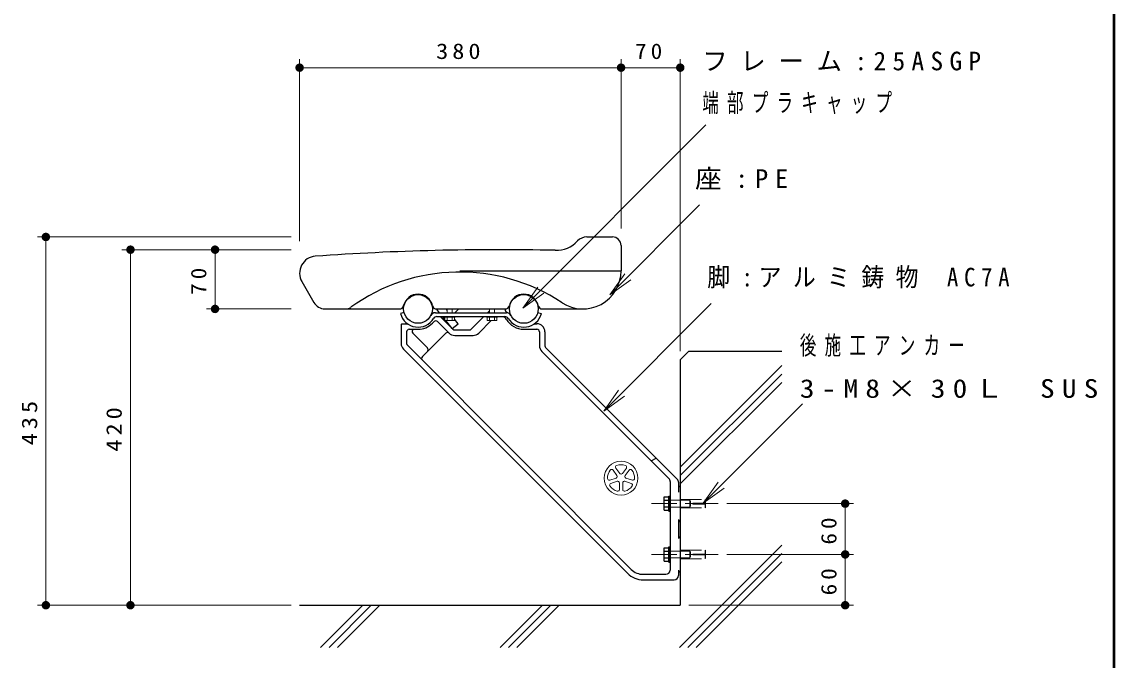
# Model space of a CAD drawing. Units: millimetres on the paper, scale 1:10. Extents: x -365 to 0, y -19 to 257.
# Drawn here: x -129.1 to 0, y 73.1 to 148.5 of the extents above; entities that cross this region are included whole.
import ezdxf

# ---------------------------------------------------------------- set-up
doc = ezdxf.new("R2010")
doc.units = ezdxf.units.MM
for name, pattern in [('USER1', [4.5, 2.5, -2]), ('USER2', [6, 3, -1, 1, -1]), ('USER3', [8, 3, -1, 1, -1, 1, -1])]:
    doc.linetypes.add(name, pattern=pattern)
doc.layers.add('LY_1', color=7, linetype='Continuous', lineweight=25)
doc.layers.add('LY_3', color=7, linetype='Continuous', lineweight=13)
doc.styles.add('ＭＳ ゴシック', font='')
doc.styles.get('ＭＳ ゴシック').set_extended_font_data('MS Gothic')

# ---------------------------------------------------------------- blocks, each defined once
blk = doc.blocks.new('filled_dot')
at = {"color": 0, "linetype": 'Continuous', "lineweight": -2, "const_width": 1.25}
blk.add_lwpolyline([(-0.625, 0, 1), (0.625, 0, 1)], format="xyb", close=True, dxfattribs=at)
blk = doc.blocks.new('open_arrow')
at = {"color": 0, "linetype": 'Continuous', "lineweight": -2}
blk.add_lwpolyline([(7.5, 1.25), (0, 0), (7.5, -1.25)], dxfattribs=at)

msp = doc.modelspace()

# ---------------------------------------------------------------- linework, layer by layer
at = {"layer": 'LY_1', "lineweight": 13}
for p, q in [((-96.298, 122.56), (-96.298, 144.06)), ((-58.298, 124.06), (-58.298, 144.06)), ((-51.298, 109.56), (-51.298, 144.06)), ((-96.298, 143.06), (-58.298, 143.06)), ((-58.298, 143.06), (-51.298, 143.06)), ((-69.918, 114.649), (-48.269, 136.298)), ((-59.627, 116.243), (-49.02, 126.849)), ((-97.298, 123.06), (-127.298, 123.06)), ((-126.298, 79.56), (-126.298, 123.06)), ((-97.298, 121.56), (-117.298, 121.56)), ((-116.298, 79.56), (-116.298, 121.56)), ((-106.298, 114.56), (-106.298, 121.56)), ((-60.352, 102.474), (-47.624, 115.202)), ((-97.298, 114.56), (-107.298, 114.56)), ((-79.198, 113.66), (-79.198, 113.58)), ((-78.848, 114.56), (-78.848, 114.11)), ((-78.248, 114.56), (-78.248, 114.11)), ((-77.898, 113.66), (-77.898, 113.58)), ((-74.198, 113.66), (-74.198, 113.58)), ((-73.848, 114.56), (-73.848, 114.11)), ((-73.248, 114.56), (-73.248, 114.11)), ((-72.898, 113.66), (-72.898, 113.58)), ((-77.898, 113.58), (-79.198, 113.58)), ((-79.123, 113.58), (-79.123, 113.18)), ((-77.973, 113.18), (-79.123, 113.18)), ((-78.848, 113.58), (-78.848, 113.18)), ((-78.248, 113.58), (-78.248, 113.18)), ((-77.973, 113.58), (-77.973, 113.18)), ((-74.198, 113.58), (-72.898, 113.58)), ((-74.123, 113.58), (-74.123, 113.18)), ((-74.123, 113.18), (-72.973, 113.18)), ((-73.848, 113.58), (-73.848, 113.18)), ((-73.248, 113.58), (-73.248, 113.18)), ((-72.973, 113.58), (-72.973, 113.18)), ((-51.298, 95.862), (-39.298, 107.862)), ((-51.298, 94.872), (-39.298, 106.872)), ((-51.298, 93.882), (-39.298, 105.882)), ((-48.575, 91.633), (-36.862, 103.346)), ((-45.798, 91.56), (-30.798, 91.56)), ((-31.798, 91.56), (-31.798, 85.56)), ((-51.386, 74.56), (-39.298, 86.648)), ((-50.396, 74.56), (-39.298, 85.658)), ((-45.798, 85.56), (-30.798, 85.56)), ((-31.798, 85.56), (-31.798, 79.56)), ((-49.406, 74.56), (-39.298, 84.669)), ((-97.298, 79.56), (-127.298, 79.56)), ((-93.813, 74.56), (-88.813, 79.56)), ((-92.823, 74.56), (-87.823, 79.56)), ((-91.833, 74.56), (-86.833, 79.56)), ((-72.599, 74.56), (-67.599, 79.56)), ((-71.609, 74.56), (-66.609, 79.56)), ((-70.619, 74.56), (-65.619, 79.56)), ((-50.298, 79.56), (-30.798, 79.56))]:
    msp.add_line(p, q, dxfattribs=at)
at = {"layer": 'LY_1'}
for p, q in [((-62.352, 123.06), (-59.298, 123.06)), ((-58.298, 122.06), (-58.298, 119.06)), ((-77.362, 119.06), (-58.298, 119.06)), ((-96.03, 117.784), (-94.602, 115.31)), ((-93.303, 114.56), (-84.492, 114.56)), ((-83.94, 114.12), (-84.375, 114.004)), ((-80.252, 114.11), (-71.844, 114.11)), ((-79.753, 114.11), (-80.116, 114.56)), ((-80.104, 114.56), (-71.992, 114.56)), ((-80.076, 113.66), (-72.02, 113.66)), ((-79.123, 113.327), (-79.391, 113.66)), ((-78.848, 114.421), (-78.96, 114.56)), ((-77.94, 114.11), (-77.49, 114.56)), ((-68.156, 114.12), (-67.721, 114.004)), ((-67.604, 114.56), (-62.798, 114.56)), ((-78.259, 112.253), (-79.005, 113.18)), ((-78.259, 112.254), (-77.558, 112.818)), ((-77.558, 112.818), (-77.973, 113.334)), ((-50.298, 109.56), (-51.298, 108.56)), ((-50.298, 109.56), (-39.298, 109.56)), ((-96.298, 79.56), (-51.298, 79.56))]:
    msp.add_line(p, q, dxfattribs=at)
at = {"layer": 'LY_1', "color": 4}
for p, q in [((-79.666, 113.66), (-78.178, 112.172)), ((-76.005, 112.172), (-74.517, 113.66)), ((-74.067, 114.11), (-73.848, 114.329)), ((-84.298, 112.71), (-84.298, 110.484)), ((-84.198, 112.81), (-83.547, 112.81)), ((-80.601, 112.863), (-80.407, 113.058)), ((-80.601, 112.863), (-80.407, 113.058)), ((-79.982, 113.058), (-78.637, 111.713)), ((-75.121, 111.713), (-73.653, 113.18)), ((-68.549, 112.81), (-68.248, 112.81)), ((-83.648, 111.86), (-83.648, 110.484)), ((-83.348, 112.16), (-82.298, 112.16)), ((-82.917, 111.679), (-81.187, 109.949)), ((-81.788, 108.924), (-79.03, 111.681)), ((-81.788, 108.924), (-79.03, 111.681)), ((-77.965, 112.084), (-76.217, 112.084)), ((-77.965, 111.434), (-75.793, 111.434)), ((-69.798, 112.16), (-68.248, 112.16)), ((-67.948, 111.86), (-67.948, 110.215)), ((-67.298, 111.86), (-67.298, 110.215)), ((-84.02, 109.812), (-57.544, 83.336)), ((-83.56, 110.272), (-57.085, 83.796)), ((-51.645, 94.437), (-67.21, 110.002)), ((-52.645, 94.518), (-67.67, 109.543)), ((-51.298, 108.56), (-51.298, 79.56)), ((-54.727, 96.6), (-54.127, 96.919)), ((-52.498, 94.164), (-52.498, 83.71)), ((-51.498, 94.083), (-51.498, 92.907)), ((-51.498, 89.684), (-51.498, 87.437)), ((-55.67, 83.21), (-52.998, 83.21)), ((-51.498, 83.684), (-51.498, 83.06)), ((-55.67, 82.56), (-51.998, 82.56))]:
    msp.add_line(p, q, dxfattribs=at)
at = {"layer": 'LY_1', "color": 4, "lineweight": 13}
for p, q in [((-58.46, 95.123), (-58.925, 95.763)), ((-58.136, 95.123), (-57.671, 95.763)), ((-58.883, 94.58), (-59.636, 94.336)), ((-58.783, 94.888), (-59.248, 95.528)), ((-57.813, 94.888), (-57.348, 95.528)), ((-57.713, 94.58), (-56.96, 94.336)), ((-58.76, 94.2), (-59.512, 93.956)), ((-58.498, 94.01), (-58.498, 93.219)), ((-58.098, 94.01), (-58.098, 93.219)), ((-57.836, 94.2), (-57.084, 93.956))]:
    msp.add_line(p, q, dxfattribs=at)
at = {"layer": 'LY_1', "color": 2}
for p, q in [((-53.208, 92.35), (-52.658, 92.35)), ((-53.208, 90.77), (-53.208, 92.35)), ((-53.208, 91.955), (-52.658, 91.955)), ((-52.658, 92.46), (-52.498, 92.46)), ((-52.658, 90.66), (-52.658, 92.46)), ((-52.498, 90.66), (-52.498, 92.46)), ((-53.208, 91.165), (-52.658, 91.165)), ((-53.208, 90.77), (-52.658, 90.77)), ((-52.658, 90.66), (-52.498, 90.66)), ((-53.208, 86.35), (-52.658, 86.35)), ((-53.208, 84.77), (-53.208, 86.35)), ((-53.208, 85.955), (-52.658, 85.955)), ((-52.658, 86.46), (-52.498, 86.46)), ((-52.658, 84.66), (-52.658, 86.46)), ((-52.498, 84.66), (-52.498, 86.46)), ((-53.208, 85.165), (-52.658, 85.165)), ((-53.208, 84.77), (-52.658, 84.77)), ((-52.658, 84.66), (-52.498, 84.66))]:
    msp.add_line(p, q, dxfattribs=at)
at = {"layer": 'LY_1', "linetype": 'USER1', "lineweight": 13}
for p, q in [((-52.498, 91.96), (-50.158, 91.96)), ((-50.158, 91.16), (-50.158, 91.96)), ((-52.498, 91.16), (-50.158, 91.16)), ((-52.498, 85.96), (-50.158, 85.96)), ((-50.158, 85.16), (-50.158, 85.96)), ((-52.498, 85.16), (-50.158, 85.16))]:
    msp.add_line(p, q, dxfattribs=at)
at = {"layer": 'LY_1', "color": 2, "linetype": 'USER1', "lineweight": 13}
for p, q in [((-51.298, 92.06), (-48.348, 92.06)), ((-51.298, 91.06), (-51.298, 92.06)), ((-48.298, 92.01), (-48.348, 92.06)), ((-48.348, 92.06), (-48.348, 91.61)), ((-48.298, 92.01), (-48.298, 91.61)), ((-51.298, 91.06), (-48.348, 91.06)), ((-49.798, 91.61), (-48.298, 91.61)), ((-49.798, 91.51), (-49.798, 91.61)), ((-49.798, 91.51), (-48.298, 91.51)), ((-48.348, 91.06), (-48.348, 91.51)), ((-48.298, 91.11), (-48.348, 91.06)), ((-48.298, 91.11), (-48.298, 91.51)), ((-51.298, 86.06), (-48.348, 86.06)), ((-51.298, 85.06), (-51.298, 86.06)), ((-49.798, 85.61), (-48.298, 85.61)), ((-49.798, 85.51), (-49.798, 85.61)), ((-49.798, 85.51), (-48.298, 85.51)), ((-48.298, 86.01), (-48.348, 86.06)), ((-48.348, 86.06), (-48.348, 85.61)), ((-48.348, 85.06), (-48.348, 85.51)), ((-48.298, 86.01), (-48.298, 85.61)), ((-48.298, 85.11), (-48.298, 85.51)), ((-51.298, 85.06), (-48.348, 85.06)), ((-48.298, 85.11), (-48.348, 85.06))]:
    msp.add_line(p, q, dxfattribs=at)
at = {"layer": 'LY_1', "linetype": 'USER3', "lineweight": 13}
for p, q in [((-50.098, 91.228), (-50.098, 91.893)), ((-50.098, 85.228), (-50.098, 85.893))]:
    msp.add_line(p, q, dxfattribs=at)
at = {"layer": 'LY_1', "linetype": 'USER2', "lineweight": 13}
for p, q in [((-54.708, 91.56), (-46.798, 91.56)), ((-54.708, 85.56), (-46.798, 85.56))]:
    msp.add_line(p, q, dxfattribs=at)
at = {"layer": 'LY_1', "color": 32}
for centre in [(-82.298, 114.56), (-69.798, 114.56)]:
    msp.add_circle(centre, 1.7, dxfattribs=at)
at = {"layer": 'LY_1', "color": 4, "lineweight": 13}
msp.add_circle((-58.298, 94.56), 2, dxfattribs=at)
at = {"layer": 'LY_1'}
for centre, radius, start, end in [((-62.352, 121.56), 1.5, 89.99998, 136.78403), ((-59.298, 122.06), 1, 0, 89.99998), ((-72.798, -178.44), 300, 88.71566, 94.13737), ((-65.995, 124.984), 3.5, 268.71564, 316.78399), ((-94.298, 118.784), 2, 94.13735, 209.99996), ((-77.362, 96.921), 22, 56.66241, 125.86436), ((-62.798, 119.06), 4.5, 236.6624, 0), ((-82.298, 114.56), 1.75, 12.83963, 167.16038), ((-69.798, 114.56), 1.75, 12.83963, 167.16038), ((-93.303, 116.06), 1.5, 210, 270.00002), ((-84.492, 115.06), 0.5, 270.00002, 347.16039), ((-80.104, 115.06), 0.5, 192.83962, 270.00002), ((-71.992, 115.06), 0.5, 270.00002, 347.16039), ((-67.604, 115.06), 0.5, 192.83962, 270.00002), ((-90.837, 115.56), 1, 270.00002, 305.86437), ((-82.298, 114.56), 2.15, 194.99998, 328.71956), ((-80.252, 113.51), 0.6, 89.99998, 152.8367), ((-80.076, 113.21), 0.45, 89.99998, 148.7195), ((-72.02, 113.21), 0.45, 31.28046, 89.99998), ((-71.844, 113.51), 0.6, 27.16326, 89.99998), ((-69.798, 114.56), 2.15, 211.28042, 345)]:
    msp.add_arc(centre, radius, start, end, dxfattribs=at)
at = {"layer": 'LY_1', "color": 4}
for centre, radius, start, end in [((-72.664, 112.826), 0.95, 31.18392, 61.46442), ((-71.354, 114.56), 0.65, 180.00132, 224.99999), ((-84.198, 112.71), 0.1, 89.99998, 179.99996), ((-82.298, 114.56), 2.4, 270.00002, 315), ((-80.194, 112.846), 0.3, 45.00082, 135.00085), ((-69.798, 114.56), 2.4, 211.18388, 270.00002), ((-68.248, 111.86), 0.95, 0, 89.99998), ((-83.348, 111.86), 0.3, 89.99998, 179.99996), ((-82.705, 111.891), 0.3, 116.19559, 224.99997), ((-78.818, 111.469), 0.3, 44.99918, 135.00001), ((-77.965, 112.384), 0.95, 224.99999, 270.00002), ((-77.965, 112.384), 0.3, 224.99999, 270.00002), ((-76.217, 112.384), 0.3, 270.00002, 315), ((-75.792, 112.384), 0.95, 270.00002, 315), ((-68.248, 111.86), 0.3, 0, 89.99998), ((-83.348, 110.484), 0.95, 179.99998, 224.99999), ((-83.348, 110.484), 0.3, 179.99998, 224.99999), ((-81.399, 109.737), 0.3, 315, 45), ((-66.998, 110.215), 0.95, 179.99998, 224.99999), ((-66.998, 110.215), 0.3, 179.99998, 225.00003), ((-81.576, 108.711), 0.3, 135.00001, 224.99997), ((-52.998, 94.164), 0.5, 0, 44.99997), ((-51.998, 94.083), 0.5, 0, 44.99997), ((-51.298, 93.76), 0.2, 179.99998, 270.00002), ((-51.298, 89.36), 0.2, 89.99998, 179.99996), ((-51.298, 87.76), 0.2, 179.99998, 270.00002), ((-55.67, 85.21), 2.65, 224.99999, 270.00002), ((-55.67, 85.21), 2, 224.99999, 270.00002), ((-52.998, 83.71), 0.5, 270.00002, 0), ((-51.998, 83.06), 0.5, 270.00002, 0), ((-51.298, 83.36), 0.2, 89.99998, 179.99996)]:
    msp.add_arc(centre, radius, start, end, dxfattribs=at)
at = {"layer": 'LY_1', "color": 4, "lineweight": 13}
for centre, radius, start, end in [((-59.41, 95.411), 0.2, 36.00011, 142.60162), ((-58.763, 95.881), 0.2, 109.39839, 215.99994), ((-58.298, 94.56), 1.6, 70.60154, 109.39844), ((-57.833, 95.881), 0.2, 324.00011, 70.60162), ((-57.186, 95.411), 0.2, 37.39839, 143.99992), ((-58.298, 94.56), 1.6, 142.60154, 181.39843), ((-59.698, 94.526), 0.2, 181.39841, 287.99994), ((-58.945, 94.771), 0.2, 287.99991, 35.99998), ((-58.298, 95.241), 0.2, 215.99991, 323.99998), ((-57.651, 94.771), 0.2, 143.9999, 251.99997), ((-58.298, 94.56), 1.6, 358.60155, 37.39844), ((-56.899, 94.526), 0.2, 252.00011, 358.60163), ((-59.45, 93.765), 0.2, 108.0001, 214.60162), ((-58.298, 94.56), 1.6, 214.60156, 253.39845), ((-58.698, 94.01), 0.2, 359.9999, 107.99998), ((-58.698, 93.219), 0.2, 253.3984, 359.99994), ((-57.898, 94.01), 0.2, 71.9999, 179.99996), ((-57.898, 93.219), 0.2, 180.00012, 286.60164), ((-58.298, 94.56), 1.6, 286.60155, 325.39845), ((-57.146, 93.765), 0.2, 325.3984, 71.99993)]:
    msp.add_arc(centre, radius, start, end, dxfattribs=at)
at = {"layer": 'LY_3', "lineweight": 50}
msp.add_line((0, 0), (0, 257), dxfattribs=at)

# ---------------------------------------------------------------- block references
at = {"layer": 'LY_1', "lineweight": 13, "xscale": 0.4, "yscale": 0.4}
for p in [(-96.298, 143.06), (-58.298, 143.06)]:
    msp.add_blockref('filled_dot', p, dxfattribs=at)
for name, p, rotation in [('filled_dot', (-58.298, 143.06), 180), ('filled_dot', (-51.298, 143.06), 180), ('filled_dot', (-126.298, 123.06), 270), ('filled_dot', (-116.298, 121.56), 270), ('filled_dot', (-106.298, 121.56), 270), ('open_arrow', (-59.627, 116.243), 45), ('open_arrow', (-69.918, 114.649), 45), ('filled_dot', (-106.298, 114.56), 90), ('open_arrow', (-60.352, 102.474), 45), ('open_arrow', (-48.575, 91.633), 45), ('filled_dot', (-31.798, 91.56), 270), ('filled_dot', (-31.798, 85.56), 270), ('filled_dot', (-126.298, 79.56), 90), ('filled_dot', (-116.298, 79.56), 90), ('filled_dot', (-31.798, 79.56), 90)]:
    msp.add_blockref(name, p, dxfattribs=dict(at, rotation=rotation))

# ---------------------------------------------------------------- texts
at = {"layer": 'LY_1', "style": 'ＭＳ ゴシック'}
for s, insert, char_height, attachment_point in [('\\T1.33;\\W1.15;380', (-77.298, 144.06), 1.833, 8), ('\\T1.34;\\W1.1;70', (-54.798, 144.06), 1.833, 8), ('\\T1.5;フレーム:25ASGP', (-48.689, 143.798), 2.199, 4), ('\\T1.5;\\W0.65;端部プラキャップ', (-48.689, 138.798), 2.199, 4), ('\\T1.5;\\W1.05;座:PE', (-49.545, 129.849), 2.199, 4), ('\\T1.5;\\W0.9;脚:アルミ鋳物\\~AC7A', (-48.101, 118.202), 2.199, 4), ('\\T1.5;\\W0.65;後施工アンカー', (-37.155, 110.146), 2.199, 4), ('\\T1.5;\\W1.15;3-M8×30Ｌ\\~SUS', (-37.155, 105.146), 2.199, 4)]:
    msp.add_mtext(s, dxfattribs=dict(at, insert=insert, char_height=char_height, attachment_point=attachment_point))
at = {"layer": 'LY_1', "char_height": 1.833, "attachment_point": 8, "rotation": 90, "style": 'ＭＳ ゴシック'}
for s, insert in [('\\T1.34;\\W1.1;70', (-107.298, 118.06)), ('\\T1.33;\\W1.15;435', (-127.298, 101.31)), ('\\T1.33;\\W1.15;420', (-117.298, 100.56)), ('\\T1.34;\\W1.1;60', (-32.798, 88.56)), ('\\T1.34;\\W1.1;60', (-32.798, 82.56))]:
    msp.add_mtext(s, dxfattribs=dict(at, insert=insert))

doc.saveas('drawing.dxf')
